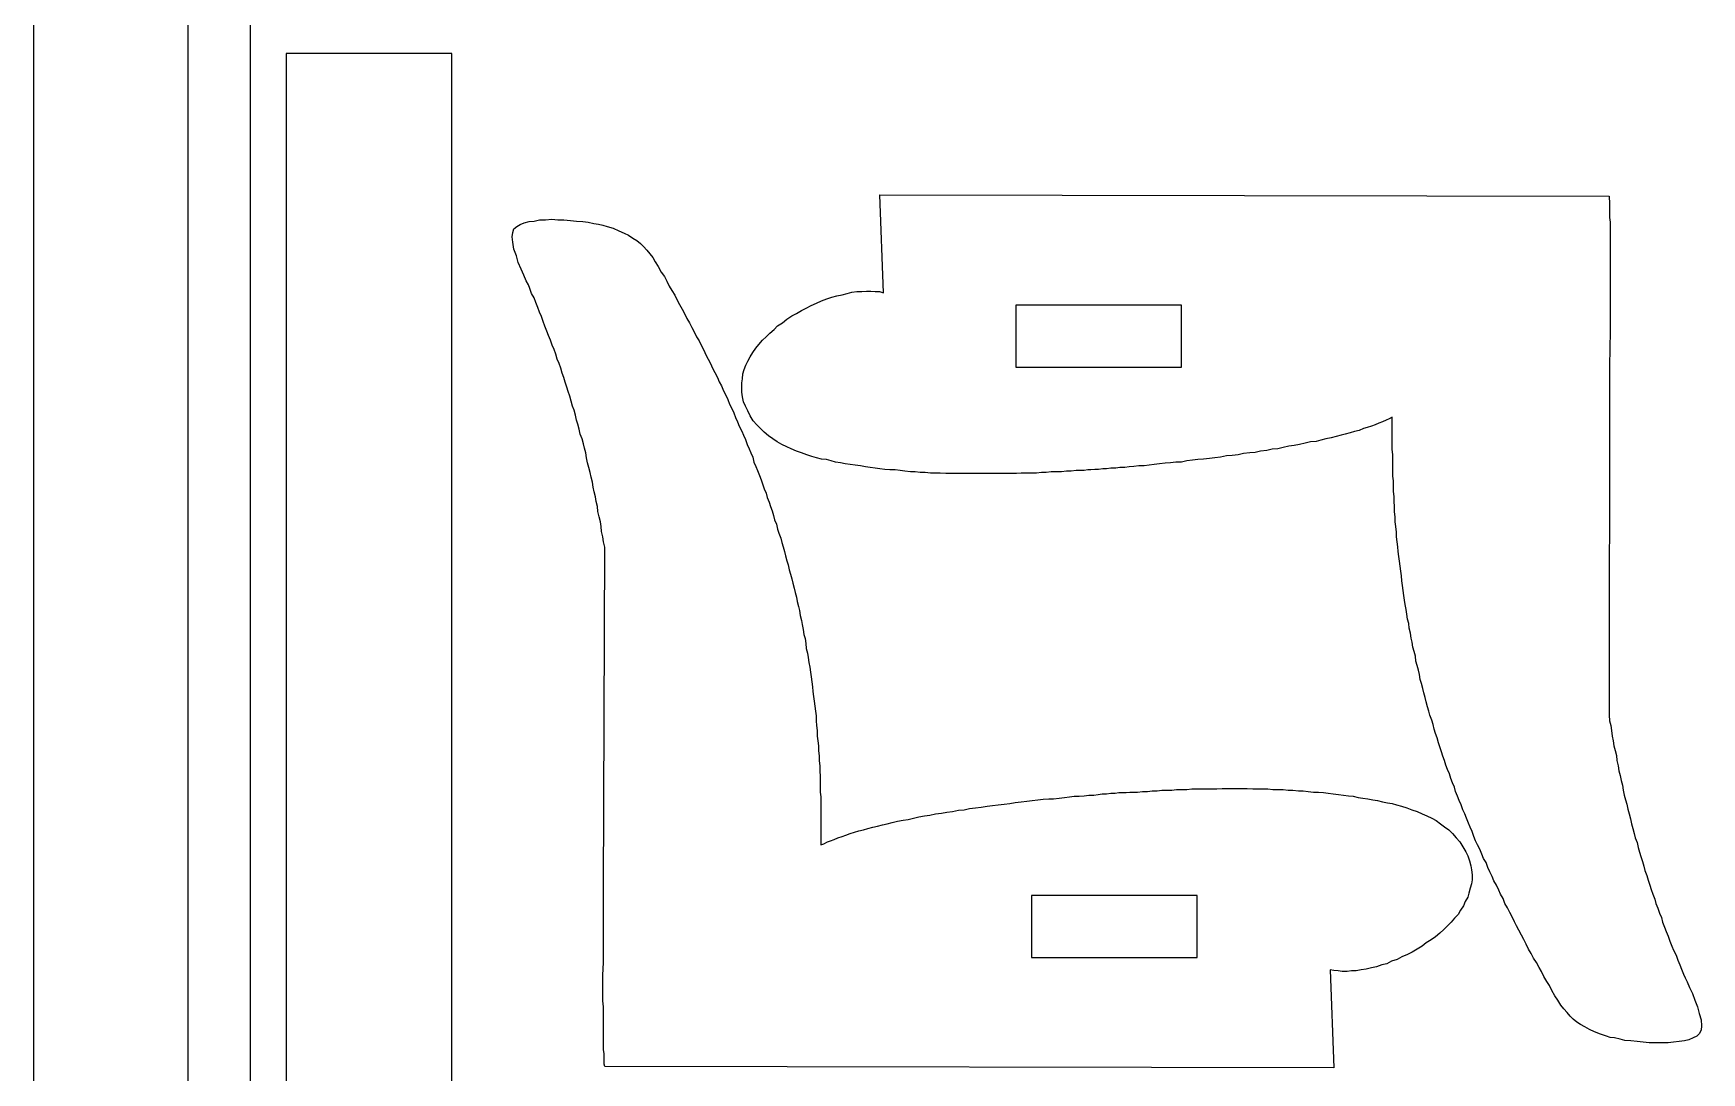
# Model space of a CAD drawing. Extents: x 11 to 591, y 39 to 419.
# Drawn here: x 11.2 to 79.7, y 146.8 to 189.5 of the extents above; entities that cross this region are included whole.
import ezdxf

# ---------------------------------------------------------------- set-up
doc = ezdxf.new("R2010")
doc.units = 0
doc.layers.get('0').update_dxf_attribs({"linetype": 'CONTINUOUS'})

msp = doc.modelspace()

# ---------------------------------------------------------------- linework, layer by layer
at = {"color": 5}
msp.add_line((11.215419, 418.930266), (11.215419, 38.955266), dxfattribs=at)
at = {"color": 3}
for p, q in [((20.115419, 209.780266), (20.115419, 111.180266)), ((17.565419, 125.980266), (17.565419, 194.905266)), ((28.390419, 188.655266), (21.590419, 188.655266)), ((21.590419, 188.655266), (21.590419, 122.355266)), ((28.390419, 122.355266), (28.390419, 188.655266)), ((46.115419, 178.830266), (45.965419, 182.855266)), ((45.965419, 182.855266), (75.890419, 182.805266)), ((75.890419, 182.805266), (75.890419, 182.705266)), ((75.890419, 182.705266), (75.915419, 182.580266)), ((75.915419, 182.580266), (75.915419, 182.430266)), ((75.915419, 182.430266), (75.915419, 182.280266)), ((75.915419, 182.280266), (75.915419, 182.105266)), ((30.940419, 181.455266), (31.065419, 181.555266)), ((31.065419, 181.555266), (31.190419, 181.630266)), ((31.190419, 181.630266), (31.365419, 181.705266)), ((31.365419, 181.705266), (31.565419, 181.755266)), ((31.565419, 181.755266), (31.765419, 181.780266)), ((31.765419, 181.780266), (31.990419, 181.830266)), ((31.990419, 181.830266), (32.240419, 181.830266)), ((32.240419, 181.830266), (32.490419, 181.855266)), ((32.490419, 181.855266), (32.740419, 181.830266)), ((32.740419, 181.830266), (32.990419, 181.830266)), ((32.990419, 181.830266), (33.265419, 181.805266)), ((33.265419, 181.805266), (33.515419, 181.780266)), ((33.515419, 181.780266), (33.765419, 181.755266)), ((33.765419, 181.755266), (33.990419, 181.730266)), ((33.990419, 181.730266), (34.215419, 181.680266)), ((34.215419, 181.680266), (34.415419, 181.655266)), ((34.415419, 181.655266), (34.590419, 181.605266)), ((34.590419, 181.605266), (34.765419, 181.555266)), ((34.765419, 181.555266), (35.015419, 181.480266)), ((35.015419, 181.480266), (35.240419, 181.380266)), ((75.915419, 182.105266), (75.915419, 181.930266)), ((75.915419, 181.930266), (75.940419, 181.730266)), ((75.940419, 181.730266), (75.940419, 181.530266)), ((75.940419, 181.530266), (75.940419, 181.305266)), ((30.865419, 181.130266), (30.890419, 181.305266)), ((30.890419, 180.905266), (30.865419, 181.130266)), ((30.890419, 181.305266), (30.940419, 181.455266)), ((30.940419, 180.630266), (30.890419, 180.905266)), ((35.240419, 181.380266), (35.465419, 181.280266)), ((35.465419, 181.280266), (35.640419, 181.205266)), ((35.640419, 181.205266), (35.815419, 181.080266)), ((35.815419, 181.080266), (35.990419, 180.980266)), ((35.990419, 180.980266), (36.140419, 180.855266)), ((36.140419, 180.855266), (36.265419, 180.730266)), ((75.940419, 181.305266), (75.940419, 181.080266)), ((75.940419, 181.080266), (75.940419, 180.855266)), ((75.940419, 180.855266), (75.940419, 180.605266)), ((31.040419, 180.355266), (30.940419, 180.630266)), ((31.115419, 180.080266), (31.040419, 180.355266)), ((36.265419, 180.730266), (36.390419, 180.580266)), ((36.390419, 180.580266), (36.515419, 180.430266)), ((36.515419, 180.430266), (36.640419, 180.280266)), ((36.640419, 180.280266), (36.740419, 180.105266)), ((36.740419, 180.105266), (36.865419, 179.905266)), ((75.940419, 180.605266), (75.940419, 180.355266)), ((75.940419, 180.355266), (75.940419, 180.105266)), ((75.940419, 180.105266), (75.940419, 179.855266)), ((31.240419, 179.805266), (31.115419, 180.080266)), ((31.340419, 179.555266), (31.240419, 179.805266)), ((31.440419, 179.330266), (31.340419, 179.555266)), ((36.865419, 179.905266), (36.990419, 179.680266)), ((36.990419, 179.680266), (37.115419, 179.505266)), ((37.115419, 179.505266), (37.215419, 179.305266)), ((75.940419, 179.855266), (75.940419, 179.580266)), ((75.940419, 179.580266), (75.940419, 179.330266)), ((31.540419, 179.155266), (31.440419, 179.330266)), ((31.590419, 179.005266), (31.540419, 179.155266)), ((31.665419, 178.805266), (31.590419, 179.005266)), ((31.765419, 178.630266), (31.665419, 178.805266)), ((37.215419, 179.305266), (37.315419, 179.105266)), ((37.315419, 179.105266), (37.415419, 178.930266)), ((37.415419, 178.930266), (37.540419, 178.730266)), ((37.540419, 178.730266), (37.640419, 178.530266)), ((44.190419, 178.705266), (44.415419, 178.755266)), ((44.415419, 178.755266), (44.615419, 178.805266)), ((44.615419, 178.805266), (44.815419, 178.855266)), ((44.815419, 178.855266), (45.015419, 178.880266)), ((45.015419, 178.880266), (45.215419, 178.880266)), ((45.215419, 178.880266), (45.415419, 178.905266)), ((45.415419, 178.905266), (45.590419, 178.905266)), ((45.590419, 178.905266), (45.765419, 178.880266)), ((45.765419, 178.880266), (45.940419, 178.880266)), ((45.940419, 178.880266), (46.115419, 178.830266)), ((75.940419, 179.330266), (75.940419, 179.055266)), ((75.940419, 179.055266), (75.940419, 178.530266)), ((31.840419, 178.430266), (31.765419, 178.630266)), ((31.915419, 178.230266), (31.840419, 178.430266)), ((31.990419, 178.030266), (31.915419, 178.230266)), ((37.640419, 178.530266), (37.740419, 178.355266)), ((37.740419, 178.355266), (37.840419, 178.155266)), ((37.840419, 178.155266), (37.940419, 177.980266)), ((42.540419, 177.980266), (42.740419, 178.105266)), ((42.740419, 178.105266), (42.940419, 178.205266)), ((42.940419, 178.205266), (43.140419, 178.305266)), ((43.140419, 178.305266), (43.365419, 178.405266)), ((43.365419, 178.405266), (43.565419, 178.505266)), ((43.565419, 178.505266), (43.790419, 178.580266)), ((43.790419, 178.580266), (43.990419, 178.655266)), ((43.990419, 178.655266), (44.190419, 178.705266)), ((75.940419, 178.530266), (75.940419, 178.005266)), ((32.065419, 177.855266), (31.990419, 178.030266)), ((32.140419, 177.655266), (32.065419, 177.855266)), ((32.215419, 177.455266), (32.140419, 177.655266)), ((32.290419, 177.255266), (32.215419, 177.455266)), ((37.940419, 177.980266), (38.040419, 177.780266)), ((38.040419, 177.780266), (38.140419, 177.605266)), ((38.140419, 177.605266), (38.240419, 177.405266)), ((38.240419, 177.405266), (38.340419, 177.230266)), ((41.615419, 177.330266), (41.765419, 177.480266)), ((41.765419, 177.480266), (41.965419, 177.605266)), ((41.965419, 177.605266), (42.140419, 177.755266)), ((42.140419, 177.755266), (42.340419, 177.880266)), ((42.340419, 177.880266), (42.540419, 177.980266)), ((75.940419, 178.005266), (75.940419, 177.255266)), ((32.365419, 177.080266), (32.290419, 177.255266)), ((32.440419, 176.880266), (32.365419, 177.080266)), ((32.515419, 176.680266), (32.440419, 176.880266)), ((32.590419, 176.505266), (32.515419, 176.680266)), ((38.340419, 177.230266), (38.440419, 177.030266)), ((38.440419, 177.030266), (38.540419, 176.855266)), ((38.540419, 176.855266), (38.640419, 176.655266)), ((40.865419, 176.555266), (40.990419, 176.705266)), ((40.990419, 176.705266), (41.140419, 176.880266)), ((41.140419, 176.880266), (41.290419, 177.030266)), ((41.290419, 177.030266), (41.440419, 177.180266)), ((41.440419, 177.180266), (41.615419, 177.330266)), ((75.940419, 177.255266), (75.915419, 175.830266)), ((32.665419, 176.305266), (32.590419, 176.505266)), ((32.715419, 176.105266), (32.665419, 176.305266)), ((32.790419, 175.930266), (32.715419, 176.105266)), ((38.640419, 176.655266), (38.740419, 176.480266)), ((38.740419, 176.480266), (38.815419, 176.280266)), ((38.815419, 176.280266), (38.915419, 176.105266)), ((38.915419, 176.105266), (39.015419, 175.930266)), ((40.465419, 175.855266), (40.540419, 176.030266)), ((40.540419, 176.030266), (40.640419, 176.205266)), ((40.640419, 176.205266), (40.740419, 176.380266)), ((40.740419, 176.380266), (40.865419, 176.555266)), ((32.865419, 175.730266), (32.790419, 175.930266)), ((32.915419, 175.530266), (32.865419, 175.730266)), ((32.990419, 175.355266), (32.915419, 175.530266)), ((33.040419, 175.155266), (32.990419, 175.355266)), ((39.015419, 175.930266), (39.090419, 175.730266)), ((39.090419, 175.730266), (39.190419, 175.555266)), ((39.190419, 175.555266), (39.290419, 175.355266)), ((39.290419, 175.355266), (39.365419, 175.180266)), ((40.290419, 175.130266), (40.315419, 175.305266)), ((40.315419, 175.305266), (40.340419, 175.505266)), ((40.340419, 175.505266), (40.390419, 175.680266)), ((40.390419, 175.680266), (40.465419, 175.855266)), ((75.915419, 175.530266), (75.890419, 161.480266)), ((75.915419, 175.830266), (75.915419, 175.530266)), ((33.115419, 174.955266), (33.040419, 175.155266)), ((33.165419, 174.780266), (33.115419, 174.955266)), ((33.240419, 174.580266), (33.165419, 174.780266)), ((39.365419, 175.180266), (39.465419, 175.005266)), ((39.465419, 175.005266), (39.540419, 174.805266)), ((39.540419, 174.805266), (39.640419, 174.630266)), ((39.640419, 174.630266), (39.715419, 174.455266)), ((40.290419, 174.930266), (40.290419, 175.130266)), ((40.290419, 174.755266), (40.290419, 174.930266)), ((40.315419, 174.555266), (40.290419, 174.755266)), ((33.290419, 174.380266), (33.240419, 174.580266)), ((33.340419, 174.180266), (33.290419, 174.380266)), ((33.415419, 174.005266), (33.340419, 174.180266)), ((33.465419, 173.805266), (33.415419, 174.005266)), ((39.715419, 174.455266), (39.790419, 174.255266)), ((39.790419, 174.255266), (39.890419, 174.080266)), ((39.890419, 174.080266), (39.965419, 173.905266)), ((40.365419, 174.355266), (40.315419, 174.555266)), ((40.440419, 174.180266), (40.365419, 174.355266)), ((40.540419, 173.980266), (40.440419, 174.180266)), ((40.640419, 173.780266), (40.540419, 173.980266)), ((33.515419, 173.605266), (33.465419, 173.805266)), ((33.565419, 173.430266), (33.515419, 173.605266)), ((33.615419, 173.230266), (33.565419, 173.430266)), ((39.965419, 173.905266), (40.040419, 173.705266)), ((40.040419, 173.705266), (40.115419, 173.530266)), ((40.115419, 173.530266), (40.190419, 173.355266)), ((40.190419, 173.355266), (40.290419, 173.155266)), ((40.765419, 173.580266), (40.640419, 173.780266)), ((40.915419, 173.405266), (40.765419, 173.580266)), ((41.065419, 173.255266), (40.915419, 173.405266)), ((41.215419, 173.105266), (41.065419, 173.255266)), ((65.815419, 173.255266), (65.640419, 173.180266)), ((65.965419, 173.305266), (65.815419, 173.255266)), ((66.140419, 173.355266), (65.965419, 173.305266)), ((66.290419, 173.405266), (66.140419, 173.355266)), ((66.440419, 173.480266), (66.290419, 173.405266)), ((66.590419, 173.530266), (66.440419, 173.480266)), ((66.740419, 173.605266), (66.590419, 173.530266)), ((66.865419, 173.655266), (66.740419, 173.605266)), ((66.990419, 173.730266), (66.865419, 173.655266)), ((66.990419, 173.505266), (66.990419, 173.730266)), ((66.990419, 173.280266), (66.990419, 173.505266)), ((66.990419, 173.055266), (66.990419, 173.280266)), ((33.665419, 173.030266), (33.615419, 173.230266)), ((33.740419, 172.830266), (33.665419, 173.030266)), ((33.790419, 172.630266), (33.740419, 172.830266)), ((33.840419, 172.455266), (33.790419, 172.630266)), ((40.290419, 173.155266), (40.365419, 172.980266)), ((40.365419, 172.980266), (40.440419, 172.805266)), ((40.440419, 172.805266), (40.515419, 172.605266)), ((40.515419, 172.605266), (40.590419, 172.430266)), ((41.390419, 172.955266), (41.215419, 173.105266)), ((41.565419, 172.830266), (41.390419, 172.955266)), ((41.740419, 172.705266), (41.565419, 172.830266)), ((41.940419, 172.605266), (41.740419, 172.705266)), ((42.140419, 172.505266), (41.940419, 172.605266)), ((63.190419, 172.605266), (62.965419, 172.555266)), ((63.415419, 172.655266), (63.190419, 172.605266)), ((63.640419, 172.705266), (63.415419, 172.655266)), ((63.865419, 172.730266), (63.640419, 172.705266)), ((64.065419, 172.780266), (63.865419, 172.730266)), ((64.265419, 172.830266), (64.065419, 172.780266)), ((64.490419, 172.880266), (64.265419, 172.830266)), ((64.690419, 172.930266), (64.490419, 172.880266)), ((64.890419, 172.980266), (64.690419, 172.930266)), ((65.065419, 173.030266), (64.890419, 172.980266)), ((65.265419, 173.080266), (65.065419, 173.030266)), ((65.440419, 173.130266), (65.265419, 173.080266)), ((65.640419, 173.180266), (65.440419, 173.130266)), ((66.990419, 172.830266), (66.990419, 173.055266)), ((66.990419, 172.605266), (66.990419, 172.830266)), ((66.990419, 172.405266), (66.990419, 172.605266)), ((33.890419, 172.255266), (33.840419, 172.455266)), ((33.915419, 172.055266), (33.890419, 172.255266)), ((33.965419, 171.855266), (33.915419, 172.055266)), ((40.590419, 172.430266), (40.665419, 172.255266)), ((40.665419, 172.255266), (40.740419, 172.080266)), ((40.740419, 172.080266), (40.790419, 171.880266)), ((40.790419, 171.880266), (40.865419, 171.705266)), ((42.315419, 172.430266), (42.140419, 172.505266)), ((42.540419, 172.330266), (42.315419, 172.430266)), ((42.740419, 172.255266), (42.540419, 172.330266)), ((42.965419, 172.180266), (42.740419, 172.255266)), ((43.165419, 172.105266), (42.965419, 172.180266)), ((43.365419, 172.055266), (43.165419, 172.105266)), ((43.565419, 172.005266), (43.365419, 172.055266)), ((43.765419, 171.980266), (43.565419, 172.005266)), ((43.965419, 171.930266), (43.765419, 171.980266)), ((44.140419, 171.880266), (43.965419, 171.930266)), ((44.340419, 171.855266), (44.140419, 171.880266)), ((58.115419, 171.880266), (57.890419, 171.855266)), ((58.340419, 171.880266), (58.115419, 171.880266)), ((58.565419, 171.930266), (58.340419, 171.880266)), ((58.790419, 171.955266), (58.565419, 171.930266)), ((59.015419, 171.980266), (58.790419, 171.955266)), ((59.240419, 172.005266), (59.015419, 171.980266)), ((59.490419, 172.030266), (59.240419, 172.005266)), ((59.715419, 172.055266), (59.490419, 172.030266)), ((59.940419, 172.080266), (59.715419, 172.055266)), ((60.190419, 172.130266), (59.940419, 172.080266)), ((60.415419, 172.155266), (60.190419, 172.130266)), ((60.665419, 172.180266), (60.415419, 172.155266)), ((60.890419, 172.230266), (60.665419, 172.180266)), ((61.140419, 172.255266), (60.890419, 172.230266)), ((61.365419, 172.280266), (61.140419, 172.255266)), ((61.590419, 172.330266), (61.365419, 172.280266)), ((61.840419, 172.355266), (61.590419, 172.330266)), ((62.065419, 172.405266), (61.840419, 172.355266)), ((62.290419, 172.430266), (62.065419, 172.405266)), ((62.515419, 172.480266), (62.290419, 172.430266)), ((62.740419, 172.530266), (62.515419, 172.480266)), ((62.965419, 172.555266), (62.740419, 172.530266)), ((67.015419, 172.180266), (66.990419, 172.405266)), ((67.015419, 171.955266), (67.015419, 172.180266)), ((67.015419, 171.755266), (67.015419, 171.955266)), ((34.015419, 171.655266), (33.965419, 171.855266)), ((34.065419, 171.455266), (34.015419, 171.655266)), ((34.115419, 171.255266), (34.065419, 171.455266)), ((34.165419, 171.055266), (34.115419, 171.255266)), ((40.865419, 171.705266), (40.940419, 171.530266)), ((40.940419, 171.530266), (41.015419, 171.330266)), ((41.015419, 171.330266), (41.090419, 171.155266)), ((44.540419, 171.805266), (44.340419, 171.855266)), ((44.740419, 171.780266), (44.540419, 171.805266)), ((44.940419, 171.755266), (44.740419, 171.780266)), ((45.165419, 171.730266), (44.940419, 171.755266)), ((45.365419, 171.680266), (45.165419, 171.730266)), ((45.565419, 171.655266), (45.365419, 171.680266)), ((45.765419, 171.630266), (45.565419, 171.655266)), ((45.965419, 171.605266), (45.765419, 171.630266)), ((46.165419, 171.580266), (45.965419, 171.605266)), ((46.365419, 171.555266), (46.165419, 171.580266)), ((46.590419, 171.555266), (46.365419, 171.555266)), ((46.790419, 171.530266), (46.590419, 171.555266)), ((46.990419, 171.505266), (46.790419, 171.530266)), ((47.215419, 171.480266), (46.990419, 171.505266)), ((47.415419, 171.480266), (47.215419, 171.480266)), ((47.615419, 171.455266), (47.415419, 171.480266)), ((47.815419, 171.455266), (47.615419, 171.455266)), ((48.040419, 171.430266), (47.815419, 171.455266)), ((48.240419, 171.430266), (48.040419, 171.430266)), ((48.440419, 171.430266), (48.240419, 171.430266)), ((48.665419, 171.405266), (48.440419, 171.430266)), ((48.865419, 171.405266), (48.665419, 171.405266)), ((49.065419, 171.405266), (48.865419, 171.405266)), ((49.290419, 171.405266), (49.065419, 171.405266)), ((49.490419, 171.405266), (49.290419, 171.405266)), ((49.690419, 171.405266), (49.490419, 171.405266)), ((49.915419, 171.405266), (49.690419, 171.405266)), ((50.115419, 171.405266), (49.915419, 171.405266)), ((50.315419, 171.405266), (50.115419, 171.405266)), ((50.540419, 171.405266), (50.315419, 171.405266)), ((50.740419, 171.405266), (50.540419, 171.405266)), ((50.940419, 171.405266), (50.740419, 171.405266)), ((51.165419, 171.405266), (50.940419, 171.405266)), ((51.365419, 171.405266), (51.165419, 171.405266)), ((51.565419, 171.405266), (51.365419, 171.405266)), ((51.765419, 171.430266), (51.565419, 171.405266)), ((51.990419, 171.430266), (51.765419, 171.430266)), ((52.190419, 171.430266), (51.990419, 171.430266)), ((52.390419, 171.430266), (52.190419, 171.430266)), ((52.590419, 171.455266), (52.390419, 171.430266)), ((52.790419, 171.455266), (52.590419, 171.455266)), ((52.990419, 171.480266), (52.790419, 171.455266)), ((53.215419, 171.480266), (52.990419, 171.480266)), ((53.415419, 171.480266), (53.215419, 171.480266)), ((53.615419, 171.505266), (53.415419, 171.480266)), ((53.815419, 171.505266), (53.615419, 171.505266)), ((54.015419, 171.530266), (53.815419, 171.505266)), ((54.190419, 171.530266), (54.015419, 171.530266)), ((54.340419, 171.530266), (54.190419, 171.530266)), ((54.490419, 171.555266), (54.340419, 171.530266)), ((54.615419, 171.555266), (54.490419, 171.555266)), ((54.790419, 171.580266), (54.615419, 171.555266)), ((54.940419, 171.580266), (54.790419, 171.580266)), ((55.115419, 171.605266), (54.940419, 171.580266)), ((55.265419, 171.605266), (55.115419, 171.605266)), ((55.440419, 171.630266), (55.265419, 171.605266)), ((55.640419, 171.630266), (55.440419, 171.630266)), ((55.815419, 171.655266), (55.640419, 171.630266)), ((56.015419, 171.655266), (55.815419, 171.655266)), ((56.190419, 171.680266), (56.015419, 171.655266)), ((56.390419, 171.705266), (56.190419, 171.680266)), ((56.590419, 171.730266), (56.390419, 171.705266)), ((56.815419, 171.730266), (56.590419, 171.730266)), ((57.015419, 171.755266), (56.815419, 171.730266)), ((57.215419, 171.780266), (57.015419, 171.755266)), ((57.440419, 171.805266), (57.215419, 171.780266)), ((57.665419, 171.830266), (57.440419, 171.805266)), ((57.890419, 171.855266), (57.665419, 171.830266)), ((67.015419, 171.530266), (67.015419, 171.755266)), ((67.015419, 171.305266), (67.015419, 171.530266)), ((67.040419, 171.105266), (67.015419, 171.305266)), ((34.190419, 170.855266), (34.165419, 171.055266)), ((34.240419, 170.655266), (34.190419, 170.855266)), ((34.290419, 170.455266), (34.240419, 170.655266)), ((41.090419, 171.155266), (41.140419, 170.980266)), ((41.140419, 170.980266), (41.215419, 170.780266)), ((41.215419, 170.780266), (41.290419, 170.605266)), ((41.290419, 170.605266), (41.340419, 170.430266)), ((67.040419, 170.880266), (67.040419, 171.105266)), ((67.040419, 170.680266), (67.040419, 170.880266)), ((67.065419, 170.455266), (67.040419, 170.680266)), ((34.315419, 170.255266), (34.290419, 170.455266)), ((34.365419, 170.055266), (34.315419, 170.255266)), ((34.390419, 169.855266), (34.365419, 170.055266)), ((34.440419, 169.630266), (34.390419, 169.855266)), ((41.340419, 170.430266), (41.415419, 170.230266)), ((41.415419, 170.230266), (41.465419, 170.055266)), ((41.465419, 170.055266), (41.540419, 169.880266)), ((41.540419, 169.880266), (41.590419, 169.680266)), ((67.065419, 170.255266), (67.065419, 170.455266)), ((67.090419, 170.055266), (67.065419, 170.255266)), ((67.090419, 169.830266), (67.090419, 170.055266)), ((67.115419, 169.630266), (67.090419, 169.830266)), ((34.490419, 169.430266), (34.440419, 169.630266)), ((34.515419, 169.230266), (34.490419, 169.430266)), ((34.540419, 169.030266), (34.515419, 169.230266)), ((41.590419, 169.680266), (41.640419, 169.505266)), ((41.640419, 169.505266), (41.715419, 169.330266)), ((41.715419, 169.330266), (41.765419, 169.130266)), ((67.115419, 169.430266), (67.115419, 169.630266)), ((67.140419, 169.230266), (67.115419, 169.430266)), ((67.165419, 169.005266), (67.140419, 169.230266)), ((34.590419, 168.805266), (34.540419, 169.030266)), ((34.615419, 168.605266), (34.590419, 168.805266)), ((34.665419, 168.380266), (34.615419, 168.605266)), ((41.765419, 169.130266), (41.815419, 168.955266)), ((41.815419, 168.955266), (41.890419, 168.755266)), ((41.890419, 168.755266), (41.940419, 168.580266)), ((41.940419, 168.580266), (41.990419, 168.405266)), ((67.165419, 168.805266), (67.165419, 169.005266)), ((67.190419, 168.605266), (67.165419, 168.805266)), ((67.215419, 168.405266), (67.190419, 168.605266)), ((34.615419, 154.330266), (34.665419, 168.380266)), ((41.990419, 168.405266), (42.040419, 168.205266)), ((42.040419, 168.205266), (42.090419, 168.030266)), ((42.090419, 168.030266), (42.140419, 167.830266)), ((42.140419, 167.830266), (42.190419, 167.655266)), ((67.240419, 168.205266), (67.215419, 168.405266)), ((67.265419, 168.005266), (67.240419, 168.205266)), ((67.290419, 167.805266), (67.265419, 168.005266)), ((67.315419, 167.605266), (67.290419, 167.805266)), ((42.190419, 167.655266), (42.240419, 167.455266)), ((42.240419, 167.455266), (42.290419, 167.280266)), ((42.290419, 167.280266), (42.340419, 167.080266)), ((42.340419, 167.080266), (42.390419, 166.905266)), ((67.340419, 167.405266), (67.315419, 167.605266)), ((67.365419, 167.205266), (67.340419, 167.405266)), ((67.390419, 167.005266), (67.365419, 167.205266)), ((42.390419, 166.905266), (42.440419, 166.705266)), ((42.440419, 166.705266), (42.490419, 166.530266)), ((42.490419, 166.530266), (42.540419, 166.330266)), ((67.415419, 166.805266), (67.390419, 167.005266)), ((67.440419, 166.605266), (67.415419, 166.805266)), ((67.465419, 166.405266), (67.440419, 166.605266)), ((67.490419, 166.205266), (67.465419, 166.405266)), ((42.540419, 166.330266), (42.565419, 166.155266)), ((42.565419, 166.155266), (42.615419, 165.955266)), ((42.615419, 165.955266), (42.665419, 165.780266)), ((42.665419, 165.780266), (42.690419, 165.580266)), ((67.515419, 166.030266), (67.490419, 166.205266)), ((67.565419, 165.830266), (67.515419, 166.030266)), ((67.590419, 165.630266), (67.565419, 165.830266)), ((42.690419, 165.580266), (42.740419, 165.380266)), ((42.740419, 165.380266), (42.765419, 165.205266)), ((42.765419, 165.205266), (42.815419, 165.005266)), ((67.615419, 165.430266), (67.590419, 165.630266)), ((67.665419, 165.255266), (67.615419, 165.430266)), ((67.690419, 165.055266), (67.665419, 165.255266)), ((67.740419, 164.855266), (67.690419, 165.055266)), ((42.815419, 165.005266), (42.840419, 164.805266)), ((42.840419, 164.805266), (42.890419, 164.630266)), ((42.890419, 164.630266), (42.915419, 164.430266)), ((42.915419, 164.430266), (42.940419, 164.230266)), ((67.765419, 164.655266), (67.740419, 164.855266)), ((67.815419, 164.480266), (67.765419, 164.655266)), ((67.840419, 164.280266), (67.815419, 164.480266)), ((42.940419, 164.230266), (42.990419, 164.030266)), ((42.990419, 164.030266), (43.015419, 163.855266)), ((43.015419, 163.855266), (43.040419, 163.655266)), ((43.040419, 163.655266), (43.090419, 163.455266)), ((67.890419, 164.105266), (67.840419, 164.280266)), ((67.940419, 163.905266), (67.890419, 164.105266)), ((67.965419, 163.705266), (67.940419, 163.905266)), ((68.015419, 163.530266), (67.965419, 163.705266)), ((43.090419, 163.455266), (43.115419, 163.255266)), ((43.115419, 163.255266), (43.140419, 163.055266)), ((43.140419, 163.055266), (43.165419, 162.855266)), ((68.065419, 163.330266), (68.015419, 163.530266)), ((68.115419, 163.155266), (68.065419, 163.330266)), ((68.140419, 162.955266), (68.115419, 163.155266)), ((43.165419, 162.855266), (43.190419, 162.655266)), ((43.190419, 162.655266), (43.215419, 162.455266)), ((43.215419, 162.455266), (43.240419, 162.255266)), ((68.190419, 162.780266), (68.140419, 162.955266)), ((68.240419, 162.580266), (68.190419, 162.780266)), ((68.290419, 162.405266), (68.240419, 162.580266)), ((68.340419, 162.205266), (68.290419, 162.405266)), ((43.240419, 162.255266), (43.265419, 162.055266)), ((43.265419, 162.055266), (43.290419, 161.855266)), ((43.290419, 161.855266), (43.315419, 161.655266)), ((43.315419, 161.655266), (43.340419, 161.455266)), ((68.390419, 162.030266), (68.340419, 162.205266)), ((68.440419, 161.830266), (68.390419, 162.030266)), ((68.490419, 161.655266), (68.440419, 161.830266)), ((68.540419, 161.480266), (68.490419, 161.655266)), ((43.340419, 161.455266), (43.340419, 161.255266)), ((43.340419, 161.255266), (43.365419, 161.055266)), ((43.365419, 161.055266), (43.390419, 160.855266)), ((68.615419, 161.280266), (68.540419, 161.480266)), ((68.665419, 161.105266), (68.615419, 161.280266)), ((68.715419, 160.905266), (68.665419, 161.105266)), ((75.890419, 161.480266), (75.915419, 161.255266)), ((75.915419, 161.255266), (75.965419, 161.055266)), ((75.965419, 161.055266), (75.990419, 160.855266)), ((43.390419, 160.855266), (43.390419, 160.630266)), ((43.390419, 160.630266), (43.415419, 160.430266)), ((43.415419, 160.430266), (43.440419, 160.230266)), ((68.765419, 160.730266), (68.715419, 160.905266)), ((68.840419, 160.555266), (68.765419, 160.730266)), ((68.890419, 160.355266), (68.840419, 160.555266)), ((68.940419, 160.180266), (68.890419, 160.355266)), ((75.990419, 160.855266), (76.015419, 160.630266)), ((76.015419, 160.630266), (76.065419, 160.430266)), ((76.065419, 160.430266), (76.090419, 160.230266)), ((43.440419, 160.230266), (43.440419, 160.030266)), ((43.440419, 160.030266), (43.465419, 159.805266)), ((43.465419, 159.805266), (43.465419, 159.605266)), ((43.465419, 159.605266), (43.490419, 159.405266)), ((69.015419, 159.980266), (68.940419, 160.180266)), ((69.065419, 159.805266), (69.015419, 159.980266)), ((69.140419, 159.630266), (69.065419, 159.805266)), ((69.190419, 159.430266), (69.140419, 159.630266)), ((76.090419, 160.230266), (76.140419, 160.030266)), ((76.140419, 160.030266), (76.190419, 159.830266)), ((76.190419, 159.830266), (76.215419, 159.630266)), ((76.215419, 159.630266), (76.265419, 159.405266)), ((43.490419, 159.405266), (43.490419, 159.180266)), ((43.490419, 159.180266), (43.515419, 158.980266)), ((43.515419, 158.980266), (43.515419, 158.755266)), ((69.265419, 159.255266), (69.190419, 159.430266)), ((69.340419, 159.080266), (69.265419, 159.255266)), ((69.390419, 158.880266), (69.340419, 159.080266)), ((69.465419, 158.705266), (69.390419, 158.880266)), ((76.265419, 159.405266), (76.290419, 159.205266)), ((76.290419, 159.205266), (76.340419, 159.005266)), ((76.340419, 159.005266), (76.390419, 158.805266)), ((43.515419, 158.755266), (43.515419, 158.555266)), ((43.515419, 158.555266), (43.515419, 158.330266)), ((43.515419, 158.330266), (43.540419, 158.130266)), ((54.140419, 158.155266), (54.340419, 158.180266)), ((54.340419, 158.180266), (54.540419, 158.205266)), ((54.540419, 158.205266), (54.740419, 158.205266)), ((54.740419, 158.205266), (54.915419, 158.230266)), ((54.915419, 158.230266), (55.090419, 158.255266)), ((55.090419, 158.255266), (55.265419, 158.255266)), ((55.265419, 158.255266), (55.440419, 158.280266)), ((55.440419, 158.280266), (55.615419, 158.280266)), ((55.615419, 158.280266), (55.765419, 158.305266)), ((55.765419, 158.305266), (55.915419, 158.305266)), ((55.915419, 158.305266), (56.065419, 158.305266)), ((56.065419, 158.305266), (56.215419, 158.330266)), ((56.215419, 158.330266), (56.340419, 158.330266)), ((56.340419, 158.330266), (56.540419, 158.330266)), ((56.540419, 158.330266), (56.740419, 158.355266)), ((56.740419, 158.355266), (56.940419, 158.355266)), ((56.940419, 158.355266), (57.140419, 158.380266)), ((57.140419, 158.380266), (57.340419, 158.380266)), ((57.340419, 158.380266), (57.540419, 158.405266)), ((57.540419, 158.405266), (57.740419, 158.405266)), ((57.740419, 158.405266), (57.940419, 158.405266)), ((57.940419, 158.405266), (58.140419, 158.430266)), ((58.140419, 158.430266), (58.365419, 158.430266)), ((58.365419, 158.430266), (58.565419, 158.430266)), ((58.565419, 158.430266), (58.765419, 158.455266)), ((58.765419, 158.455266), (58.965419, 158.455266)), ((58.965419, 158.455266), (59.190419, 158.455266)), ((59.190419, 158.455266), (59.390419, 158.455266)), ((59.390419, 158.455266), (59.590419, 158.455266)), ((59.590419, 158.455266), (59.790419, 158.455266)), ((59.790419, 158.455266), (60.015419, 158.480266)), ((60.015419, 158.480266), (60.215419, 158.480266)), ((60.215419, 158.480266), (60.415419, 158.480266)), ((60.415419, 158.480266), (60.640419, 158.480266)), ((60.640419, 158.480266), (60.840419, 158.480266)), ((60.840419, 158.480266), (61.040419, 158.480266)), ((61.040419, 158.480266), (61.265419, 158.455266)), ((61.265419, 158.455266), (61.465419, 158.455266)), ((61.465419, 158.455266), (61.665419, 158.455266)), ((61.665419, 158.455266), (61.890419, 158.455266)), ((61.890419, 158.455266), (62.090419, 158.430266)), ((62.090419, 158.430266), (62.290419, 158.430266)), ((62.290419, 158.430266), (62.515419, 158.430266)), ((62.515419, 158.430266), (62.715419, 158.405266)), ((62.715419, 158.405266), (62.915419, 158.405266)), ((62.915419, 158.405266), (63.140419, 158.380266)), ((63.140419, 158.380266), (63.340419, 158.380266)), ((63.340419, 158.380266), (63.540419, 158.355266)), ((63.540419, 158.355266), (63.765419, 158.330266)), ((63.765419, 158.330266), (63.965419, 158.330266)), ((63.965419, 158.330266), (64.165419, 158.305266)), ((64.165419, 158.305266), (64.365419, 158.280266)), ((64.365419, 158.280266), (64.565419, 158.255266)), ((64.565419, 158.255266), (64.790419, 158.230266)), ((64.790419, 158.230266), (64.990419, 158.205266)), ((64.990419, 158.205266), (65.190419, 158.180266)), ((65.190419, 158.180266), (65.390419, 158.155266)), ((69.540419, 158.530266), (69.465419, 158.705266)), ((69.590419, 158.355266), (69.540419, 158.530266)), ((69.665419, 158.155266), (69.590419, 158.355266)), ((76.390419, 158.805266), (76.440419, 158.605266)), ((76.440419, 158.605266), (76.465419, 158.405266)), ((76.465419, 158.405266), (76.515419, 158.205266)), ((76.515419, 158.205266), (76.565419, 158.005266)), ((43.540419, 158.130266), (43.540419, 157.905266)), ((43.540419, 157.905266), (43.540419, 157.680266)), ((43.540419, 157.680266), (43.540419, 157.480266)), ((48.490419, 157.455266), (48.715419, 157.505266)), ((48.715419, 157.505266), (48.940419, 157.530266)), ((48.940419, 157.530266), (49.190419, 157.580266)), ((49.190419, 157.580266), (49.415419, 157.605266)), ((49.415419, 157.605266), (49.640419, 157.655266)), ((49.640419, 157.655266), (49.890419, 157.680266)), ((49.890419, 157.680266), (50.115419, 157.705266)), ((50.115419, 157.705266), (50.365419, 157.755266)), ((50.365419, 157.755266), (50.590419, 157.780266)), ((50.590419, 157.780266), (50.815419, 157.805266)), ((50.815419, 157.805266), (51.065419, 157.830266)), ((51.065419, 157.830266), (51.290419, 157.855266)), ((51.290419, 157.855266), (51.515419, 157.905266)), ((51.515419, 157.905266), (51.765419, 157.930266)), ((51.765419, 157.930266), (51.990419, 157.955266)), ((51.990419, 157.955266), (52.215419, 157.980266)), ((52.215419, 157.980266), (52.440419, 158.005266)), ((52.440419, 158.005266), (52.665419, 158.030266)), ((52.665419, 158.030266), (52.890419, 158.055266)), ((52.890419, 158.055266), (53.090419, 158.055266)), ((53.090419, 158.055266), (53.315419, 158.080266)), ((53.315419, 158.080266), (53.540419, 158.105266)), ((53.540419, 158.105266), (53.740419, 158.130266)), ((53.740419, 158.130266), (53.940419, 158.155266)), ((53.940419, 158.155266), (54.140419, 158.155266)), ((65.390419, 158.155266), (65.590419, 158.105266)), ((65.590419, 158.105266), (65.790419, 158.080266)), ((65.790419, 158.080266), (65.990419, 158.055266)), ((65.990419, 158.055266), (66.190419, 158.005266)), ((66.190419, 158.005266), (66.390419, 157.980266)), ((66.390419, 157.980266), (66.590419, 157.930266)), ((66.590419, 157.930266), (66.790419, 157.880266)), ((66.790419, 157.880266), (66.990419, 157.855266)), ((66.990419, 157.855266), (67.165419, 157.805266)), ((67.165419, 157.805266), (67.365419, 157.755266)), ((67.365419, 157.755266), (67.590419, 157.680266)), ((67.590419, 157.680266), (67.790419, 157.605266)), ((67.790419, 157.605266), (68.015419, 157.530266)), ((68.015419, 157.530266), (68.215419, 157.430266)), ((69.740419, 157.980266), (69.665419, 158.155266)), ((69.815419, 157.805266), (69.740419, 157.980266)), ((69.890419, 157.605266), (69.815419, 157.805266)), ((69.965419, 157.430266), (69.890419, 157.605266)), ((76.565419, 158.005266), (76.615419, 157.830266)), ((76.615419, 157.830266), (76.665419, 157.630266)), ((76.665419, 157.630266), (76.715419, 157.430266)), ((43.540419, 157.480266), (43.540419, 157.255266)), ((43.540419, 157.255266), (43.540419, 157.030266)), ((43.540419, 157.030266), (43.540419, 156.805266)), ((45.290419, 156.780266), (45.465419, 156.830266)), ((45.465419, 156.830266), (45.665419, 156.880266)), ((45.665419, 156.880266), (45.865419, 156.930266)), ((45.865419, 156.930266), (46.065419, 156.980266)), ((46.065419, 156.980266), (46.265419, 157.030266)), ((46.265419, 157.030266), (46.465419, 157.080266)), ((46.465419, 157.080266), (46.690419, 157.130266)), ((46.690419, 157.130266), (46.915419, 157.180266)), ((46.915419, 157.180266), (47.115419, 157.205266)), ((47.115419, 157.205266), (47.340419, 157.255266)), ((47.340419, 157.255266), (47.565419, 157.305266)), ((47.565419, 157.305266), (47.790419, 157.355266)), ((47.790419, 157.355266), (48.015419, 157.380266)), ((48.015419, 157.380266), (48.240419, 157.430266)), ((48.240419, 157.430266), (48.490419, 157.455266)), ((68.215419, 157.430266), (68.415419, 157.355266)), ((68.415419, 157.355266), (68.615419, 157.255266)), ((68.615419, 157.255266), (68.790419, 157.155266)), ((68.790419, 157.155266), (68.965419, 157.030266)), ((68.965419, 157.030266), (69.140419, 156.905266)), ((69.140419, 156.905266), (69.315419, 156.780266)), ((70.040419, 157.255266), (69.965419, 157.430266)), ((70.115419, 157.055266), (70.040419, 157.255266)), ((70.190419, 156.880266), (70.115419, 157.055266)), ((70.265419, 156.705266), (70.190419, 156.880266)), ((76.715419, 157.430266), (76.765419, 157.230266)), ((76.765419, 157.230266), (76.815419, 157.030266)), ((76.815419, 157.030266), (76.865419, 156.830266)), ((76.865419, 156.830266), (76.915419, 156.630266)), ((43.540419, 156.805266), (43.540419, 156.580266)), ((43.540419, 156.580266), (43.540419, 156.380266)), ((43.540419, 156.380266), (43.540419, 156.155266)), ((43.540419, 156.155266), (43.665419, 156.205266)), ((43.665419, 156.205266), (43.815419, 156.280266)), ((43.815419, 156.280266), (43.940419, 156.330266)), ((43.940419, 156.330266), (44.090419, 156.380266)), ((44.090419, 156.380266), (44.240419, 156.455266)), ((44.240419, 156.455266), (44.415419, 156.505266)), ((44.415419, 156.505266), (44.565419, 156.555266)), ((44.565419, 156.555266), (44.740419, 156.630266)), ((44.740419, 156.630266), (44.915419, 156.680266)), ((44.915419, 156.680266), (45.090419, 156.730266)), ((45.090419, 156.730266), (45.290419, 156.780266)), ((69.315419, 156.780266), (69.465419, 156.630266)), ((69.465419, 156.630266), (69.615419, 156.455266)), ((69.615419, 156.455266), (69.765419, 156.280266)), ((69.765419, 156.280266), (69.890419, 156.080266)), ((70.340419, 156.505266), (70.265419, 156.705266)), ((70.415419, 156.330266), (70.340419, 156.505266)), ((70.490419, 156.155266), (70.415419, 156.330266)), ((70.590419, 155.980266), (70.490419, 156.155266)), ((76.915419, 156.630266), (76.965419, 156.455266)), ((76.965419, 156.455266), (77.040419, 156.255266)), ((77.040419, 156.255266), (77.090419, 156.055266)), ((69.890419, 156.080266), (70.015419, 155.880266)), ((70.015419, 155.880266), (70.090419, 155.705266)), ((70.090419, 155.705266), (70.165419, 155.505266)), ((70.165419, 155.505266), (70.215419, 155.305266)), ((70.665419, 155.780266), (70.590419, 155.980266)), ((70.740419, 155.605266), (70.665419, 155.780266)), ((70.840419, 155.430266), (70.740419, 155.605266)), ((77.090419, 156.055266), (77.140419, 155.855266)), ((77.140419, 155.855266), (77.190419, 155.680266)), ((77.190419, 155.680266), (77.265419, 155.480266)), ((77.265419, 155.480266), (77.315419, 155.280266)), ((70.215419, 155.305266), (70.240419, 155.130266)), ((70.240419, 155.130266), (70.265419, 154.930266)), ((70.265419, 154.930266), (70.265419, 154.730266)), ((70.915419, 155.230266), (70.840419, 155.430266)), ((70.990419, 155.055266), (70.915419, 155.230266)), ((71.090419, 154.855266), (70.990419, 155.055266)), ((71.165419, 154.680266), (71.090419, 154.855266)), ((77.315419, 155.280266), (77.365419, 155.105266)), ((77.365419, 155.105266), (77.440419, 154.905266)), ((77.440419, 154.905266), (77.490419, 154.705266)), ((34.615419, 154.030266), (34.615419, 154.330266)), ((70.140419, 154.180266), (70.090419, 154.005266)), ((70.190419, 154.380266), (70.140419, 154.180266)), ((70.240419, 154.555266), (70.190419, 154.380266)), ((70.265419, 154.730266), (70.240419, 154.555266)), ((71.265419, 154.505266), (71.165419, 154.680266)), ((71.365419, 154.305266), (71.265419, 154.505266)), ((71.440419, 154.130266), (71.365419, 154.305266)), ((71.540419, 153.955266), (71.440419, 154.130266)), ((77.490419, 154.705266), (77.565419, 154.505266)), ((77.565419, 154.505266), (77.615419, 154.330266)), ((77.615419, 154.330266), (77.690419, 154.130266)), ((77.690419, 154.130266), (77.765419, 153.930266)), ((34.615419, 152.605266), (34.615419, 154.030266)), ((69.790419, 153.480266), (69.690419, 153.305266)), ((69.915419, 153.655266), (69.790419, 153.480266)), ((69.990419, 153.830266), (69.915419, 153.655266)), ((70.090419, 154.005266), (69.990419, 153.830266)), ((71.615419, 153.755266), (71.540419, 153.955266)), ((71.715419, 153.580266), (71.615419, 153.755266)), ((71.815419, 153.380266), (71.715419, 153.580266)), ((77.765419, 153.930266), (77.815419, 153.755266)), ((77.815419, 153.755266), (77.890419, 153.555266)), ((77.890419, 153.555266), (77.965419, 153.355266)), ((69.265419, 152.830266), (69.115419, 152.680266)), ((69.415419, 152.980266), (69.265419, 152.830266)), ((69.540419, 153.155266), (69.415419, 152.980266)), ((69.690419, 153.305266), (69.540419, 153.155266)), ((71.915419, 153.205266), (71.815419, 153.380266)), ((72.015419, 153.005266), (71.915419, 153.205266)), ((72.090419, 152.830266), (72.015419, 153.005266)), ((72.190419, 152.655266), (72.090419, 152.830266)), ((77.965419, 153.355266), (78.040419, 153.180266)), ((78.040419, 153.180266), (78.090419, 152.980266)), ((78.090419, 152.980266), (78.165419, 152.780266)), ((78.165419, 152.780266), (78.240419, 152.605266)), ((34.615419, 151.855266), (34.615419, 152.605266)), ((68.390419, 152.130266), (68.215419, 152.005266)), ((68.590419, 152.255266), (68.390419, 152.130266)), ((68.765419, 152.380266), (68.590419, 152.255266)), ((68.940419, 152.530266), (68.765419, 152.380266)), ((69.115419, 152.680266), (68.940419, 152.530266)), ((72.290419, 152.455266), (72.190419, 152.655266)), ((72.390419, 152.280266), (72.290419, 152.455266)), ((72.490419, 152.080266), (72.390419, 152.280266)), ((72.590419, 151.880266), (72.490419, 152.080266)), ((78.240419, 152.605266), (78.315419, 152.405266)), ((78.315419, 152.405266), (78.390419, 152.205266)), ((78.390419, 152.205266), (78.465419, 152.005266)), ((34.590419, 150.805266), (34.615419, 151.330266)), ((34.615419, 151.330266), (34.615419, 151.855266)), ((66.965419, 151.380266), (66.765419, 151.280266)), ((67.190419, 151.455266), (66.965419, 151.380266)), ((67.390419, 151.555266), (67.190419, 151.455266)), ((67.615419, 151.655266), (67.390419, 151.555266)), ((67.815419, 151.755266), (67.615419, 151.655266)), ((68.015419, 151.880266), (67.815419, 151.755266)), ((68.215419, 152.005266), (68.015419, 151.880266)), ((72.690419, 151.705266), (72.590419, 151.880266)), ((72.790419, 151.505266), (72.690419, 151.705266)), ((72.915419, 151.330266), (72.790419, 151.505266)), ((73.015419, 151.130266), (72.915419, 151.330266)), ((78.465419, 152.005266), (78.540419, 151.830266)), ((78.540419, 151.830266), (78.640419, 151.630266)), ((78.640419, 151.630266), (78.715419, 151.430266)), ((78.715419, 151.430266), (78.790419, 151.230266)), ((34.590419, 150.555266), (34.590419, 150.805266)), ((64.590419, 151.005266), (64.440419, 151.030266)), ((64.440419, 151.030266), (64.590419, 147.005266)), ((64.765419, 150.980266), (64.590419, 151.005266)), ((64.940419, 150.955266), (64.765419, 150.980266)), ((65.140419, 150.955266), (64.940419, 150.955266)), ((65.315419, 150.980266), (65.140419, 150.955266)), ((65.515419, 150.980266), (65.315419, 150.980266)), ((65.715419, 151.030266), (65.515419, 150.980266)), ((65.915419, 151.055266), (65.715419, 151.030266)), ((66.140419, 151.105266), (65.915419, 151.055266)), ((66.340419, 151.155266), (66.140419, 151.105266)), ((66.565419, 151.230266), (66.340419, 151.155266)), ((66.765419, 151.280266), (66.565419, 151.230266)), ((73.115419, 150.955266), (73.015419, 151.130266)), ((73.215419, 150.755266), (73.115419, 150.955266)), ((73.340419, 150.555266), (73.215419, 150.755266)), ((78.790419, 151.230266), (78.865419, 151.055266)), ((78.865419, 151.055266), (78.940419, 150.855266)), ((78.940419, 150.855266), (79.015419, 150.705266)), ((79.015419, 150.705266), (79.090419, 150.530266)), ((34.590419, 150.280266), (34.590419, 150.555266)), ((34.590419, 150.030266), (34.590419, 150.280266)), ((34.590419, 149.755266), (34.590419, 150.030266)), ((73.440419, 150.380266), (73.340419, 150.555266)), ((73.540419, 150.180266), (73.440419, 150.380266)), ((73.665419, 149.955266), (73.540419, 150.180266)), ((79.090419, 150.530266), (79.190419, 150.305266)), ((79.190419, 150.305266), (79.315419, 150.055266)), ((79.315419, 150.055266), (79.415419, 149.780266)), ((34.615419, 149.505266), (34.590419, 149.755266)), ((34.615419, 149.255266), (34.615419, 149.505266)), ((73.790419, 149.780266), (73.665419, 149.955266)), ((73.915419, 149.580266), (73.790419, 149.780266)), ((74.040419, 149.430266), (73.915419, 149.580266)), ((74.165419, 149.280266), (74.040419, 149.430266)), ((74.290419, 149.130266), (74.165419, 149.280266)), ((79.415419, 149.780266), (79.515419, 149.505266)), ((79.515419, 149.505266), (79.590419, 149.230266)), ((34.615419, 149.005266), (34.615419, 149.255266)), ((34.615419, 148.780266), (34.615419, 149.005266)), ((34.615419, 148.555266), (34.615419, 148.780266)), ((74.415419, 149.005266), (74.290419, 149.130266)), ((74.565419, 148.880266), (74.415419, 149.005266)), ((74.715419, 148.780266), (74.565419, 148.880266)), ((74.890419, 148.680266), (74.715419, 148.780266)), ((75.090419, 148.580266), (74.890419, 148.680266)), ((79.590419, 149.230266), (79.665419, 148.980266)), ((79.665419, 148.980266), (79.690419, 148.730266)), ((79.690419, 148.730266), (79.665419, 148.555266)), ((34.615419, 148.330266), (34.615419, 148.555266)), ((34.615419, 148.130266), (34.615419, 148.330266)), ((34.615419, 147.930266), (34.615419, 148.130266)), ((34.615419, 147.755266), (34.615419, 147.930266)), ((75.290419, 148.480266), (75.090419, 148.580266)), ((75.540419, 148.380266), (75.290419, 148.480266)), ((75.790419, 148.305266), (75.540419, 148.380266)), ((75.940419, 148.255266), (75.790419, 148.305266)), ((76.115419, 148.230266), (75.940419, 148.255266)), ((76.340419, 148.180266), (76.115419, 148.230266)), ((76.540419, 148.130266), (76.340419, 148.180266)), ((76.790419, 148.105266), (76.540419, 148.130266)), ((77.040419, 148.080266), (76.790419, 148.105266)), ((77.290419, 148.055266), (77.040419, 148.080266)), ((77.540419, 148.030266), (77.290419, 148.055266)), ((77.815419, 148.030266), (77.540419, 148.030266)), ((78.065419, 148.030266), (77.815419, 148.030266)), ((78.315419, 148.030266), (78.065419, 148.030266)), ((78.540419, 148.055266), (78.315419, 148.030266)), ((78.765419, 148.080266), (78.540419, 148.055266)), ((78.990419, 148.105266), (78.765419, 148.080266)), ((79.165419, 148.155266), (78.990419, 148.105266)), ((79.340419, 148.230266), (79.165419, 148.155266)), ((79.490419, 148.305266), (79.340419, 148.230266)), ((79.590419, 148.405266), (79.490419, 148.305266)), ((79.665419, 148.555266), (79.590419, 148.405266)), ((34.640419, 147.580266), (34.615419, 147.755266)), ((34.640419, 147.430266), (34.640419, 147.580266)), ((34.640419, 147.280266), (34.640419, 147.430266)), ((34.640419, 147.155266), (34.640419, 147.280266)), ((34.665419, 147.055266), (34.640419, 147.155266)), ((64.590419, 147.005266), (34.665419, 147.055266))]:
    msp.add_line(p, q, dxfattribs=at)
at = {"color": 7}
for p, q in [((58.340419, 178.330266), (51.540419, 178.330266)), ((51.540419, 178.330266), (51.540419, 175.780266)), ((58.340419, 175.780266), (58.340419, 178.330266)), ((51.540419, 175.780266), (58.340419, 175.780266)), ((52.190419, 154.080266), (52.190419, 151.530266)), ((58.990419, 154.080266), (52.190419, 154.080266)), ((58.990419, 151.530266), (58.990419, 154.080266)), ((52.190419, 151.530266), (58.990419, 151.530266))]:
    msp.add_line(p, q, dxfattribs=at)

doc.saveas('drawing.dxf')
